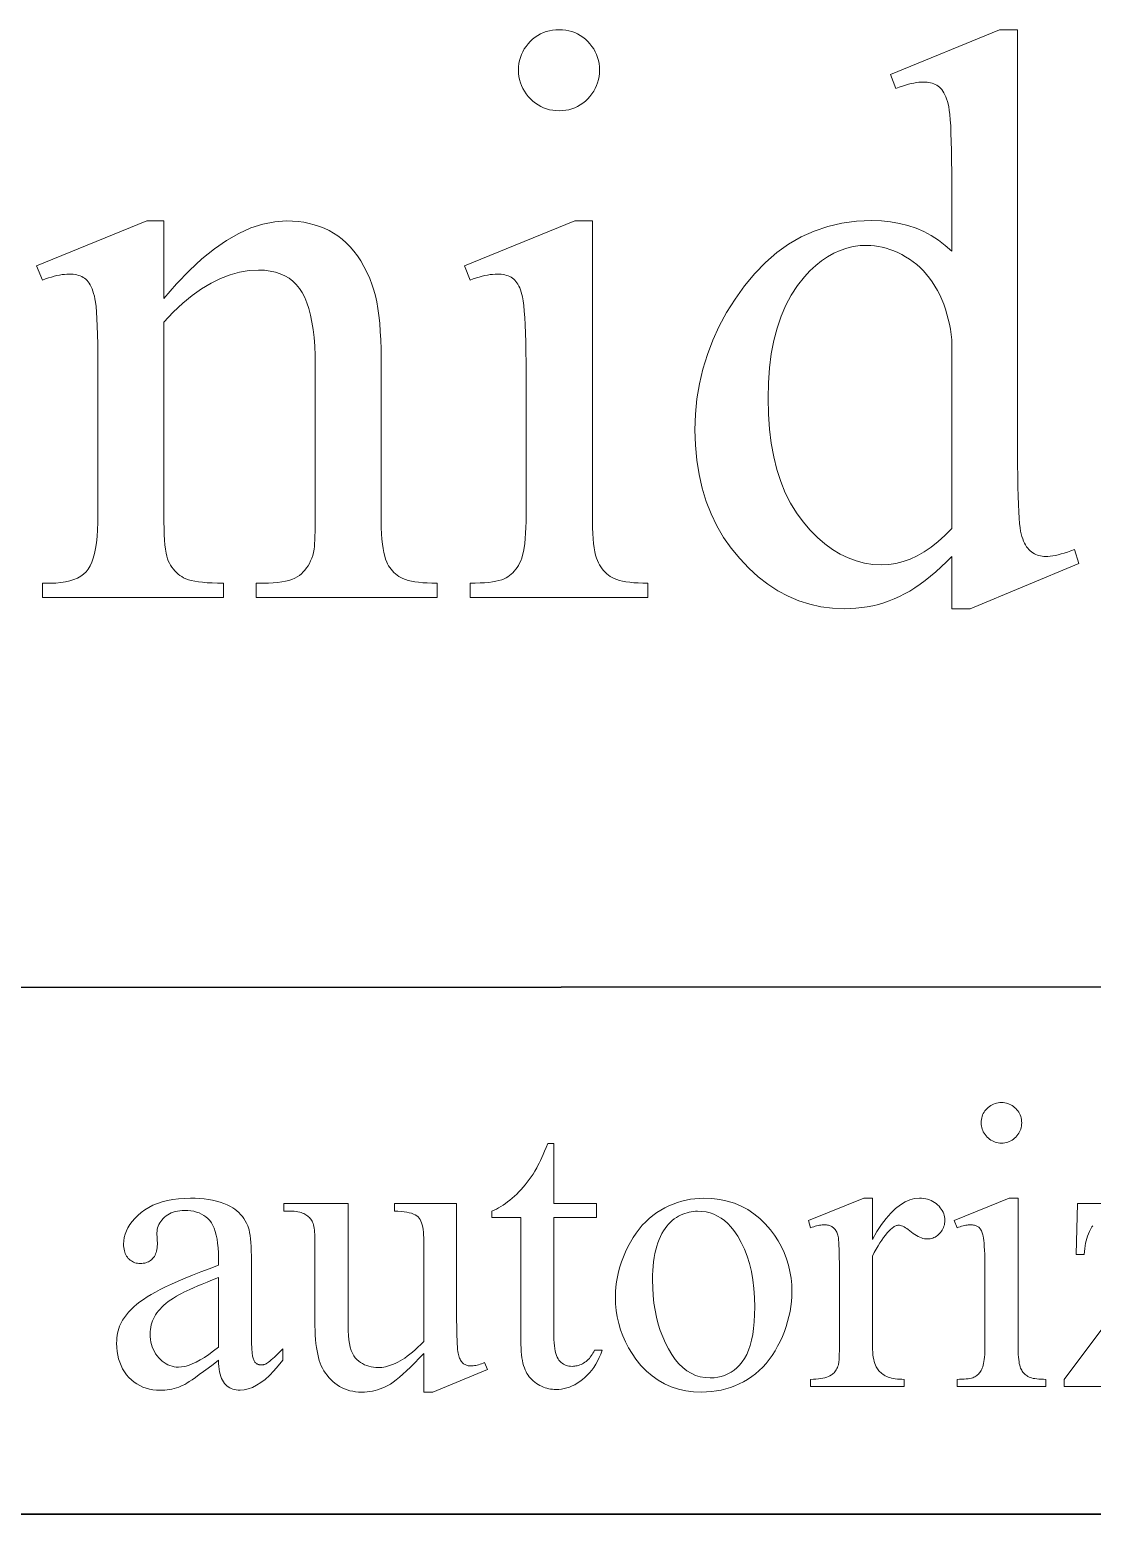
# Model space of a CAD drawing. Extents: x 0 to 297, y 0 to 210.
# Drawn here: x 202.11 to 207.87, y 10 to 18.04 of the extents above; entities that cross this region are included whole.
import ezdxf

# ---------------------------------------------------------------- set-up
doc = ezdxf.new("R2010")
doc.units = 0

msp = doc.modelspace()

# ---------------------------------------------------------------- linework, layer by layer
at = {"color": 7, "lineweight": 35}
for p, q in [((162, 12.832358), (286.882111, 12.899072)), ((10, 10), (287, 10)), ((97, 10), (287, 10))]:
    msp.add_line(p, q, dxfattribs=at)
at = {"color": 7, "lineweight": 13}
for points in [[(204.981293, 18.040915), (204.999191, 18.040276), (205.016556, 18.038363), (205.033371, 18.035172), (205.049652, 18.030706), (205.065384, 18.024963), (205.080582, 18.017944), (205.09523, 18.009649), (205.109344, 18.000078), (205.122925, 17.989231), (205.135956, 17.977108), (205.148071, 17.964077), (205.15892, 17.950504), (205.168488, 17.93639), (205.176788, 17.921738), (205.183807, 17.906542), (205.189545, 17.890806), (205.194016, 17.874531), (205.197205, 17.857714), (205.199127, 17.840355), (205.199753, 17.822458), (205.199127, 17.804548), (205.197205, 17.787159), (205.194016, 17.770287), (205.189545, 17.753937), (205.183807, 17.738102), (205.176788, 17.72279), (205.168488, 17.707994), (205.15892, 17.69372), (205.148071, 17.679962), (205.135956, 17.666725), (205.122925, 17.654398), (205.109344, 17.643366), (205.09523, 17.633633), (205.080582, 17.625198), (205.065384, 17.618059), (205.049652, 17.612221), (205.033371, 17.607677), (205.016556, 17.604433), (204.999191, 17.602486), (204.981293, 17.601837), (204.963394, 17.602486), (204.945999, 17.604433), (204.929123, 17.607677), (204.912781, 17.612221), (204.896942, 17.618059), (204.881638, 17.625198), (204.866837, 17.633633), (204.85257, 17.643366), (204.838806, 17.654398), (204.825562, 17.666725), (204.813232, 17.679962), (204.802216, 17.69372), (204.79248, 17.707994), (204.784042, 17.72279), (204.776901, 17.738102), (204.771057, 17.753937), (204.766525, 17.770287), (204.763275, 17.787159), (204.761322, 17.804548), (204.760681, 17.822458), (204.761322, 17.840355), (204.763229, 17.857714), (204.766418, 17.874531), (204.770889, 17.890806), (204.776627, 17.906542), (204.783646, 17.921738), (204.791946, 17.93639), (204.801514, 17.950504), (204.812363, 17.964077), (204.824493, 17.977108), (204.83754, 17.989231), (204.851181, 18.000078), (204.865402, 18.009649), (204.880203, 18.017944), (204.895599, 18.024963), (204.91156, 18.030706), (204.928131, 18.035172), (204.945267, 18.038363), (204.962997, 18.040276)], [(207.107468, 15.187995), (207.078552, 15.158568), (207.049759, 15.13085), (207.021103, 15.10484), (206.992569, 15.08054), (206.964172, 15.057948), (206.935913, 15.037065), (206.907761, 15.01789), (206.879761, 15.000424), (206.851883, 14.984668), (206.824127, 14.970619), (206.796219, 14.958085), (206.767883, 14.94687), (206.73912, 14.936975), (206.70993, 14.928398), (206.680298, 14.921142), (206.650223, 14.915205), (206.619736, 14.910586), (206.588806, 14.907289), (206.557434, 14.90531), (206.525635, 14.90465), (206.461578, 14.907364), (206.399155, 14.915507), (206.338379, 14.92908), (206.279236, 14.948081), (206.221741, 14.972512), (206.165894, 15.002371), (206.111694, 15.03766), (206.059143, 15.078377), (206.008224, 15.124523), (205.958954, 15.176099), (205.912918, 15.231936), (205.871735, 15.290864), (205.835403, 15.352886), (205.803909, 15.418002), (205.777267, 15.486211), (205.755463, 15.557511), (205.73851, 15.631907), (205.726395, 15.709394), (205.719116, 15.789974), (205.716705, 15.873648), (205.719376, 15.958142), (205.727432, 16.041189), (205.740845, 16.122786), (205.759613, 16.202934), (205.783752, 16.281631), (205.813248, 16.358881), (205.848114, 16.434681), (205.888351, 16.509033), (205.933945, 16.581936), (205.984909, 16.653387), (206.040085, 16.720579), (206.098328, 16.780699), (206.159653, 16.833744), (206.224045, 16.879719), (206.291504, 16.918619), (206.36203, 16.950447), (206.435638, 16.975201), (206.512314, 16.992884), (206.592072, 17.003492), (206.674881, 17.007029), (206.726318, 17.005363), (206.77594, 17.000366), (206.82373, 16.992039), (206.86972, 16.980381), (206.913895, 16.965393), (206.956238, 16.947071), (206.996765, 16.925421), (207.035492, 16.900438), (207.072388, 16.872126), (207.107468, 16.840483), (207.107468, 17.206018), (207.107315, 17.271318), (207.106827, 17.331383), (207.106018, 17.386213), (207.104874, 17.43581), (207.103424, 17.480171), (207.101639, 17.5193), (207.099518, 17.553192), (207.097092, 17.581852), (207.09433, 17.605276), (207.091248, 17.623466), (207.08783, 17.638542), (207.08403, 17.652624), (207.079865, 17.665709), (207.075333, 17.677799), (207.070435, 17.688896), (207.06517, 17.698997), (207.059525, 17.708103), (207.053528, 17.716213), (207.047165, 17.72333), (207.040421, 17.72945), (207.033325, 17.734793), (207.025879, 17.739574), (207.018097, 17.743792), (207.009964, 17.747446), (207.001495, 17.75054), (206.992661, 17.753071), (206.98349, 17.755039), (206.973969, 17.756445), (206.964111, 17.757288), (206.953903, 17.757568), (206.942291, 17.757223), (206.929932, 17.756186), (206.916855, 17.754456), (206.90303, 17.752033), (206.888474, 17.748917), (206.873184, 17.745111), (206.857147, 17.740612), (206.840393, 17.73542), (206.822891, 17.729538), (206.804657, 17.722961), (206.776535, 17.798666), (207.36702, 18.040915), (207.464355, 18.040915), (207.464355, 15.75036), (207.464523, 15.683428), (207.465012, 15.621924), (207.46582, 15.56585), (207.466949, 15.515204), (207.468414, 15.469988), (207.4702, 15.430201), (207.472305, 15.395843), (207.474731, 15.366914), (207.477493, 15.343413), (207.480576, 15.325341), (207.484024, 15.31045), (207.487854, 15.296488), (207.492065, 15.283456), (207.496674, 15.271355), (207.501663, 15.260183), (207.50705, 15.249942), (207.512833, 15.24063), (207.518997, 15.232248), (207.525543, 15.224797), (207.532486, 15.218276), (207.539749, 15.212523), (207.547241, 15.207375), (207.554977, 15.202832), (207.562943, 15.198896), (207.571152, 15.195565), (207.579605, 15.19284), (207.588287, 15.190721), (207.597198, 15.189206), (207.606369, 15.188297), (207.615768, 15.187995), (207.627838, 15.188362), (207.640686, 15.189466), (207.654312, 15.191304), (207.668716, 15.193878), (207.683899, 15.197187), (207.69986, 15.201232), (207.716599, 15.206012), (207.734116, 15.211528), (207.752411, 15.217778), (207.7715, 15.224765), (207.795288, 15.149062), (207.20697, 14.90465), (207.107468, 14.90465)], [(202.839981, 16.585255), (202.909317, 16.664982), (202.977982, 16.736315), (203.046005, 16.799257), (203.113388, 16.853806), (203.180115, 16.899963), (203.246185, 16.937729), (203.311615, 16.9671), (203.376404, 16.988081), (203.440521, 17.000669), (203.504013, 17.004866), (203.535995, 17.004055), (203.567078, 17.001621), (203.59726, 16.997566), (203.626526, 16.991888), (203.654877, 16.984589), (203.682327, 16.975666), (203.708862, 16.965122), (203.734497, 16.952955), (203.759216, 16.939167), (203.783035, 16.923756), (203.805908, 16.906485), (203.82785, 16.887115), (203.848831, 16.865648), (203.868851, 16.842083), (203.887939, 16.81642), (203.906052, 16.788658), (203.923233, 16.758799), (203.939453, 16.726841), (203.954727, 16.692785), (203.96904, 16.656631), (203.978088, 16.629292), (203.986176, 16.599184), (203.993317, 16.566307), (203.999496, 16.530663), (204.00473, 16.492249), (204.009018, 16.451065), (204.012344, 16.407116), (204.014725, 16.360395), (204.016159, 16.310907), (204.016632, 16.258652), (204.016632, 15.412941), (204.016937, 15.376516), (204.017838, 15.342515), (204.019348, 15.310936), (204.021469, 15.28178), (204.0242, 15.255046), (204.027527, 15.230735), (204.031464, 15.208845), (204.036011, 15.189379), (204.041153, 15.172335), (204.046906, 15.157714), (204.051956, 15.147137), (204.057587, 15.137036), (204.063812, 15.127411), (204.070618, 15.118261), (204.078003, 15.109589), (204.085968, 15.101391), (204.094528, 15.093669), (204.103668, 15.086423), (204.113388, 15.079653), (204.123688, 15.073359), (204.135193, 15.067606), (204.148483, 15.062458), (204.163574, 15.057916), (204.18045, 15.053979), (204.199127, 15.050648), (204.219604, 15.047923), (204.241867, 15.045803), (204.26593, 15.044289), (204.291794, 15.043381), (204.319443, 15.043077), (204.319443, 14.965212), (203.33963, 14.965212), (203.33963, 15.043077), (203.380722, 15.043077), (203.407578, 15.0435), (203.43277, 15.044765), (203.456284, 15.046874), (203.478149, 15.049826), (203.498337, 15.053622), (203.516861, 15.058262), (203.533722, 15.063745), (203.54892, 15.070071), (203.562439, 15.077242), (203.57431, 15.085255), (203.585007, 15.09409), (203.595032, 15.103726), (203.604385, 15.114162), (203.613068, 15.1254), (203.621078, 15.137436), (203.628418, 15.150273), (203.635101, 15.163911), (203.641098, 15.178349), (203.646423, 15.193586), (203.651093, 15.209624), (203.65274, 15.217497), (203.654205, 15.228139), (203.655502, 15.241549), (203.656631, 15.257729), (203.657578, 15.276675), (203.658356, 15.298391), (203.658966, 15.322876), (203.659393, 15.350129), (203.659653, 15.380151), (203.659744, 15.412941), (203.659744, 16.224045), (203.659042, 16.276636), (203.656937, 16.326265), (203.653412, 16.372931), (203.648499, 16.416632), (203.642166, 16.457371), (203.63443, 16.495148), (203.625305, 16.529959), (203.614746, 16.56181), (203.602798, 16.590694), (203.589447, 16.616617), (203.574432, 16.639837), (203.55748, 16.660612), (203.538605, 16.678944), (203.517807, 16.69483), (203.495087, 16.708273), (203.470444, 16.719271), (203.443878, 16.727825), (203.415375, 16.733936), (203.384949, 16.737602), (203.3526, 16.738823), (203.301147, 16.736012), (203.249741, 16.727577), (203.198364, 16.713518), (203.147034, 16.693834), (203.095749, 16.668528), (203.04451, 16.637598), (202.993317, 16.601044), (202.942169, 16.558867), (202.891052, 16.511066), (202.839981, 16.457642), (202.839981, 15.412941), (202.840225, 15.374246), (202.840942, 15.338622), (202.842133, 15.306069), (202.843796, 15.276589), (202.845932, 15.250179), (202.848557, 15.226841), (202.851654, 15.206574), (202.855209, 15.189379), (202.859253, 15.175255), (202.863785, 15.164203), (202.870071, 15.151993), (202.876801, 15.140453), (202.883987, 15.129584), (202.891632, 15.119387), (202.899734, 15.109859), (202.908295, 15.101002), (202.917297, 15.092814), (202.926758, 15.085299), (202.936676, 15.078453), (202.947052, 15.072277), (202.95874, 15.06673), (202.972626, 15.061766), (202.988678, 15.057385), (203.006927, 15.05359), (203.027359, 15.050378), (203.049973, 15.04775), (203.074768, 15.045706), (203.101746, 15.044246), (203.13092, 15.043369), (203.162262, 15.043077), (203.162262, 14.965212), (202.182449, 14.965212), (202.182449, 15.043077), (202.225708, 15.043077), (202.255005, 15.043845), (202.282333, 15.046149), (202.307693, 15.049989), (202.331085, 15.055364), (202.352509, 15.062274), (202.371964, 15.07072), (202.389465, 15.080702), (202.404984, 15.092219), (202.418533, 15.105273), (202.430115, 15.119863), (202.440186, 15.136614), (202.449188, 15.156157), (202.457138, 15.178489), (202.46402, 15.203611), (202.469849, 15.231524), (202.474625, 15.262227), (202.478333, 15.29572), (202.480988, 15.332004), (202.482574, 15.371077), (202.483109, 15.412941), (202.483109, 16.14834), (202.482941, 16.216928), (202.482452, 16.279934), (202.481644, 16.33736), (202.480515, 16.389206), (202.47905, 16.435471), (202.477264, 16.476156), (202.475159, 16.511261), (202.472717, 16.540785), (202.469971, 16.564728), (202.466888, 16.583092), (202.46347, 16.598167), (202.459702, 16.612249), (202.455597, 16.625334), (202.451141, 16.637424), (202.446335, 16.648521), (202.441193, 16.658623), (202.435684, 16.667728), (202.429855, 16.675838), (202.42366, 16.682955), (202.41713, 16.689075), (202.410202, 16.694418), (202.402817, 16.6992), (202.394974, 16.703417), (202.386673, 16.707071), (202.37793, 16.710165), (202.368729, 16.712696), (202.35907, 16.714664), (202.348953, 16.71607), (202.338394, 16.716913), (202.327377, 16.717194), (202.315018, 16.716869), (202.3022, 16.715897), (202.288895, 16.714275), (202.275116, 16.712004), (202.260864, 16.709084), (202.246124, 16.705515), (202.230927, 16.701298), (202.21524, 16.69643), (202.199081, 16.690914), (202.182449, 16.68475), (202.150009, 16.762617), (202.746979, 17.004866), (202.839981, 17.004866)], [(205.160828, 17.004866), (205.160828, 15.412941), (205.161102, 15.376982), (205.161911, 15.343511), (205.163254, 15.312526), (205.165146, 15.284029), (205.167587, 15.25802), (205.170563, 15.234498), (205.174072, 15.213464), (205.178131, 15.194916), (205.182724, 15.178857), (205.187866, 15.165284), (205.193527, 15.153269), (205.199707, 15.141881), (205.206421, 15.131121), (205.213638, 15.120987), (205.22139, 15.111481), (205.229645, 15.102602), (205.238434, 15.09435), (205.247726, 15.086726), (205.257553, 15.079729), (205.267883, 15.073359), (205.279358, 15.067606), (205.292587, 15.062458), (205.307571, 15.057916), (205.324295, 15.053979), (205.342789, 15.050648), (205.363022, 15.047923), (205.38501, 15.045803), (205.408737, 15.044289), (205.434235, 15.043381), (205.461472, 15.043077), (205.461472, 14.965212), (204.498962, 14.965212), (204.498962, 15.043077), (204.526993, 15.043359), (204.553131, 15.044203), (204.577347, 15.045609), (204.59967, 15.047577), (204.620087, 15.050107), (204.638611, 15.053201), (204.655212, 15.056856), (204.669922, 15.061073), (204.682724, 15.065853), (204.693634, 15.071196), (204.703369, 15.077188), (204.712708, 15.083914), (204.721634, 15.091376), (204.730133, 15.099574), (204.738235, 15.108507), (204.745926, 15.118176), (204.753204, 15.128579), (204.760071, 15.139718), (204.766525, 15.151592), (204.772583, 15.164203), (204.778122, 15.17837), (204.783081, 15.194916), (204.787476, 15.213842), (204.79126, 15.235147), (204.794479, 15.258831), (204.797104, 15.284895), (204.799149, 15.313337), (204.800613, 15.344159), (204.801483, 15.37736), (204.801773, 15.412941), (204.801773, 16.176458), (204.801575, 16.238644), (204.800995, 16.296286), (204.800018, 16.349386), (204.79866, 16.397943), (204.796906, 16.441959), (204.794769, 16.481434), (204.792236, 16.516365), (204.789322, 16.546755), (204.786011, 16.572601), (204.782303, 16.593906), (204.779114, 16.607328), (204.775558, 16.619905), (204.771667, 16.631639), (204.767426, 16.64253), (204.762848, 16.652576), (204.757904, 16.661779), (204.75264, 16.670139), (204.747009, 16.677656), (204.741043, 16.684328), (204.734726, 16.690157), (204.727997, 16.695295), (204.720795, 16.69989), (204.71312, 16.703947), (204.704956, 16.70746), (204.696335, 16.710436), (204.687225, 16.712868), (204.677643, 16.714762), (204.667587, 16.716112), (204.657059, 16.716925), (204.646042, 16.717194), (204.633667, 16.716869), (204.620789, 16.715897), (204.607376, 16.714275), (204.593445, 16.712004), (204.578995, 16.709084), (204.564026, 16.705515), (204.548538, 16.701298), (204.532532, 16.69643), (204.516006, 16.690914), (204.498962, 16.68475), (204.468689, 16.762617), (205.065659, 17.004866)], [(207.107468, 15.3394), (207.107468, 16.36031), (207.104355, 16.389465), (207.100204, 16.418102), (207.095016, 16.44622), (207.088776, 16.47382), (207.081512, 16.5009), (207.073212, 16.527462), (207.063873, 16.553503), (207.053482, 16.579025), (207.042068, 16.604029), (207.029602, 16.628513), (207.016205, 16.652143), (207.001968, 16.674585), (206.986877, 16.695835), (206.970947, 16.715897), (206.954178, 16.734768), (206.936554, 16.752451), (206.918091, 16.768944), (206.898788, 16.784246), (206.878647, 16.798359), (206.857651, 16.811283), (206.836288, 16.822994), (206.815048, 16.833473), (206.7939, 16.84272), (206.772858, 16.850735), (206.751938, 16.857515), (206.731125, 16.863064), (206.710403, 16.867378), (206.689804, 16.870461), (206.669312, 16.872311), (206.648926, 16.872927), (206.611267, 16.871218), (206.574432, 16.866091), (206.538422, 16.857548), (206.503235, 16.845587), (206.468857, 16.830208), (206.435318, 16.811413), (206.402588, 16.789198), (206.370682, 16.763569), (206.3396, 16.73452), (206.309341, 16.702053), (206.271942, 16.654987), (206.238495, 16.603769), (206.208969, 16.548399), (206.18338, 16.488874), (206.161728, 16.425198), (206.144012, 16.357368), (206.130234, 16.285385), (206.120392, 16.209249), (206.114487, 16.128962), (206.112518, 16.044519), (206.114426, 15.959181), (206.120132, 15.87793), (206.129654, 15.800767), (206.142975, 15.727692), (206.16011, 15.658705), (206.181046, 15.593806), (206.20578, 15.532995), (206.234329, 15.476272), (206.266693, 15.423636), (206.302856, 15.37509), (206.341354, 15.330912), (206.380722, 15.291384), (206.420959, 15.256506), (206.462051, 15.226279), (206.504013, 15.200702), (206.546844, 15.179775), (206.59053, 15.1635), (206.635086, 15.151874), (206.680511, 15.144898), (206.726791, 15.142573), (206.766037, 15.144542), (206.805008, 15.150446), (206.843719, 15.160288), (206.882187, 15.174066), (206.92038, 15.19178), (206.958313, 15.213431), (206.995987, 15.239018), (207.033417, 15.268543), (207.070572, 15.302004)], [(207.377151, 12.229917), (207.386108, 12.229597), (207.394775, 12.228641), (207.403198, 12.227045), (207.411331, 12.224813), (207.419189, 12.221941), (207.426788, 12.218431), (207.434128, 12.214284), (207.441177, 12.209498), (207.447968, 12.204075), (207.454483, 12.198013), (207.460541, 12.191498), (207.465973, 12.184711), (207.470749, 12.177654), (207.474899, 12.170328), (207.478409, 12.16273), (207.481277, 12.154862), (207.483521, 12.146725), (207.485107, 12.138316), (207.486069, 12.129637), (207.486389, 12.120688), (207.486069, 12.111733), (207.485107, 12.103039), (207.483521, 12.094603), (207.481277, 12.086428), (207.478409, 12.07851), (207.474899, 12.070854), (207.470749, 12.063457), (207.465973, 12.056319), (207.460541, 12.04944), (207.454483, 12.042822), (207.447968, 12.036658), (207.441177, 12.031142), (207.434128, 12.026276), (207.426788, 12.022058), (207.419189, 12.018489), (207.411331, 12.01557), (207.403198, 12.013298), (207.394775, 12.011676), (207.386108, 12.010702), (207.377151, 12.010378), (207.368195, 12.010702), (207.359497, 12.011676), (207.351074, 12.013298), (207.342896, 12.01557), (207.334976, 12.018489), (207.327332, 12.022058), (207.319916, 12.026276), (207.31279, 12.031142), (207.305908, 12.036658), (207.299286, 12.042822), (207.293121, 12.04944), (207.287613, 12.056319), (207.282745, 12.063457), (207.278534, 12.070854), (207.274963, 12.07851), (207.272034, 12.086428), (207.26976, 12.094603), (207.268143, 12.103039), (207.267166, 12.111733), (207.266846, 12.120688), (207.267166, 12.129637), (207.268127, 12.138316), (207.269714, 12.146725), (207.271942, 12.154862), (207.274826, 12.16273), (207.278336, 12.170328), (207.282471, 12.177654), (207.287262, 12.184711), (207.292694, 12.191498), (207.298752, 12.198013), (207.305267, 12.204075), (207.312103, 12.209498), (207.319214, 12.214284), (207.326614, 12.218431), (207.334305, 12.221941), (207.342285, 12.224813), (207.350571, 12.227045), (207.359131, 12.228641), (207.367996, 12.229597)], [(204.952499, 12.008215), (204.952499, 11.682693), (205.183929, 11.682693), (205.183929, 11.60699), (204.952499, 11.60699), (204.952499, 10.964596), (204.952774, 10.945973), (204.953598, 10.928604), (204.954987, 10.912491), (204.956909, 10.897632), (204.959396, 10.884027), (204.962433, 10.871675), (204.966003, 10.86058), (204.970154, 10.850739), (204.974838, 10.842152), (204.980072, 10.83482), (204.985748, 10.828449), (204.99173, 10.82275), (204.998032, 10.817721), (205.004639, 10.813363), (205.011566, 10.809675), (205.018814, 10.806658), (205.026367, 10.804311), (205.034241, 10.802635), (205.042419, 10.801629), (205.050903, 10.801293), (205.058029, 10.801516), (205.065094, 10.80218), (205.072128, 10.803289), (205.079117, 10.804841), (205.08606, 10.806836), (205.092957, 10.809275), (205.099823, 10.812157), (205.106628, 10.815483), (205.113403, 10.819252), (205.120117, 10.823464), (205.126678, 10.828109), (205.132935, 10.833176), (205.138885, 10.838664), (205.144531, 10.844574), (205.149872, 10.850906), (205.154907, 10.85766), (205.159637, 10.864836), (205.164078, 10.872433), (205.168213, 10.880452), (205.172043, 10.888893), (205.214218, 10.888893), (205.206329, 10.86822), (205.197815, 10.848598), (205.18869, 10.830023), (205.178909, 10.812498), (205.168518, 10.796021), (205.157501, 10.780595), (205.145859, 10.766216), (205.133575, 10.752887), (205.120682, 10.740607), (205.107147, 10.729376), (205.093262, 10.719205), (205.079285, 10.710104), (205.065231, 10.702074), (205.051086, 10.695115), (205.03685, 10.689226), (205.022537, 10.684408), (205.008133, 10.680661), (204.993637, 10.677984), (204.979065, 10.676378), (204.964386, 10.675843), (204.954468, 10.676119), (204.94458, 10.676947), (204.934738, 10.678325), (204.924942, 10.680256), (204.915192, 10.682737), (204.905472, 10.685771), (204.895813, 10.689356), (204.886185, 10.693493), (204.876602, 10.698181), (204.867065, 10.703421), (204.857788, 10.709174), (204.84903, 10.715404), (204.840759, 10.722109), (204.832977, 10.729289), (204.825699, 10.736946), (204.818909, 10.745079), (204.812637, 10.753688), (204.806854, 10.762772), (204.801559, 10.772332), (204.796768, 10.782368), (204.79245, 10.793199), (204.788589, 10.805143), (204.785187, 10.818203), (204.782227, 10.832376), (204.779724, 10.847662), (204.777695, 10.864062), (204.776093, 10.881577), (204.774963, 10.900205), (204.774292, 10.919948), (204.774048, 10.940804), (204.774048, 11.60699), (204.617249, 11.60699), (204.617249, 11.642678), (204.629166, 11.647766), (204.641144, 11.653515), (204.653168, 11.659922), (204.665253, 11.666989), (204.677399, 11.674717), (204.68959, 11.683104), (204.701843, 11.69215), (204.714142, 11.701857), (204.726501, 11.712222), (204.738907, 11.723248), (204.751205, 11.734814), (204.763245, 11.746802), (204.774994, 11.759212), (204.786499, 11.772043), (204.797714, 11.785297), (204.808655, 11.798972), (204.819336, 11.813069), (204.829742, 11.827588), (204.83989, 11.842528), (204.849762, 11.857891), (204.854935, 11.866791), (204.860489, 11.877054), (204.86644, 11.88868), (204.872772, 11.901669), (204.879501, 11.916019), (204.886612, 11.931734), (204.894119, 11.94881), (204.902008, 11.967249), (204.910309, 11.987051), (204.918976, 12.008215)], [(203.13562, 10.83482), (203.106262, 10.812239), (203.079178, 10.791647), (203.054352, 10.773046), (203.031799, 10.756434), (203.011536, 10.741813), (202.99353, 10.729181), (202.977783, 10.718539), (202.964325, 10.709888), (202.953125, 10.703226), (202.944214, 10.698554), (202.932449, 10.693418), (202.920547, 10.688821), (202.908478, 10.684765), (202.896271, 10.681251), (202.883911, 10.678276), (202.871399, 10.675843), (202.858734, 10.67395), (202.845917, 10.672599), (202.832947, 10.671787), (202.819839, 10.671517), (202.799652, 10.67222), (202.780182, 10.674329), (202.761459, 10.677844), (202.743439, 10.682765), (202.726151, 10.689091), (202.709595, 10.696824), (202.693756, 10.705962), (202.67865, 10.716507), (202.664246, 10.728456), (202.650589, 10.741813), (202.637955, 10.756315), (202.626648, 10.771705), (202.616669, 10.787981), (202.608017, 10.805143), (202.600708, 10.823194), (202.594727, 10.84213), (202.590057, 10.861954), (202.586731, 10.882664), (202.584747, 10.904261), (202.584076, 10.926744), (202.584412, 10.941041), (202.585373, 10.954949), (202.587006, 10.968468), (202.589264, 10.981597), (202.592194, 10.994336), (202.595764, 11.006687), (202.599976, 11.018648), (202.604843, 11.030219), (202.610352, 11.041402), (202.616516, 11.052195), (202.626038, 11.066816), (202.636871, 11.081264), (202.649017, 11.09554), (202.66246, 11.109643), (202.677216, 11.123572), (202.693283, 11.137328), (202.710663, 11.150911), (202.72934, 11.164322), (202.749329, 11.177559), (202.77063, 11.190623), (202.794037, 11.203882), (202.820358, 11.217703), (202.849579, 11.232087), (202.881714, 11.247033), (202.916763, 11.262541), (202.954712, 11.278612), (202.995575, 11.295245), (203.039352, 11.31244), (203.086029, 11.330198), (203.13562, 11.348518), (203.13562, 11.387451), (203.135162, 11.416153), (203.133743, 11.442995), (203.131393, 11.467978), (203.128098, 11.491099), (203.123871, 11.512361), (203.118683, 11.531762), (203.112579, 11.549304), (203.105515, 11.564985), (203.097519, 11.578806), (203.088593, 11.590768), (203.078751, 11.601247), (203.068054, 11.610623), (203.056519, 11.618896), (203.044113, 11.626066), (203.030853, 11.632133), (203.016754, 11.637097), (203.001801, 11.640959), (202.985977, 11.643716), (202.969299, 11.64537), (202.951782, 11.645923), (202.938431, 11.645555), (202.925644, 11.644451), (202.913422, 11.642613), (202.901764, 11.640039), (202.890671, 11.63673), (202.880142, 11.632686), (202.870178, 11.627905), (202.860764, 11.62239), (202.851913, 11.616138), (202.843628, 11.609153), (202.835815, 11.60169), (202.828842, 11.594012), (202.822678, 11.586117), (202.817322, 11.578006), (202.812805, 11.569678), (202.809113, 11.561135), (202.806244, 11.552375), (202.804169, 11.543399), (202.802948, 11.534206), (202.802536, 11.524797), (202.804703, 11.462072), (202.804443, 11.45235), (202.80368, 11.443082), (202.802414, 11.434268), (202.800629, 11.425908), (202.79834, 11.418002), (202.795547, 11.410551), (202.792236, 11.403554), (202.788437, 11.397011), (202.784119, 11.390923), (202.779282, 11.385288), (202.774048, 11.380151), (202.768494, 11.375555), (202.762619, 11.371499), (202.756439, 11.367985), (202.749939, 11.36501), (202.743134, 11.362577), (202.736023, 11.360684), (202.728577, 11.359333), (202.720825, 11.358521), (202.712769, 11.358252), (202.70491, 11.358532), (202.697357, 11.359376), (202.690079, 11.360782), (202.68309, 11.36275), (202.676407, 11.365281), (202.670013, 11.368374), (202.66391, 11.372029), (202.658096, 11.376247), (202.652573, 11.381027), (202.647339, 11.38637), (202.642517, 11.392199), (202.638199, 11.398438), (202.634384, 11.405089), (202.631073, 11.412151), (202.628281, 11.419624), (202.625992, 11.427508), (202.624207, 11.435803), (202.622955, 11.44451), (202.622177, 11.453627), (202.621933, 11.463154), (202.622879, 11.481604), (202.625732, 11.499751), (202.630493, 11.517595), (202.637146, 11.535136), (202.645721, 11.552375), (202.656189, 11.569311), (202.668564, 11.585944), (202.682831, 11.602274), (202.69902, 11.618301), (202.717102, 11.634027), (202.736908, 11.648821), (202.75824, 11.662058), (202.781113, 11.673738), (202.805527, 11.683861), (202.831467, 11.692426), (202.858948, 11.699433), (202.887955, 11.704885), (202.918518, 11.708777), (202.950592, 11.711113), (202.984222, 11.711892), (203.010132, 11.711449), (203.035095, 11.710118), (203.059097, 11.707901), (203.082153, 11.704798), (203.104263, 11.700808), (203.125412, 11.69593), (203.145615, 11.690166), (203.164871, 11.683515), (203.183167, 11.675977), (203.200516, 11.667552), (203.212936, 11.660468), (203.224701, 11.652628), (203.235779, 11.64403), (203.246201, 11.634675), (203.255936, 11.624563), (203.265015, 11.613694), (203.273422, 11.602069), (203.281158, 11.589686), (203.288208, 11.576546), (203.294601, 11.562649), (203.298309, 11.552375), (203.301605, 11.540154), (203.304535, 11.525988), (203.307068, 11.509873), (203.309204, 11.491813), (203.310959, 11.471806), (203.312317, 11.449852), (203.313293, 11.425951), (203.313873, 11.400105), (203.314072, 11.372311), (203.314072, 11.035973), (203.314117, 11.008736), (203.314285, 10.983695), (203.31456, 10.960849), (203.314941, 10.940198), (203.31543, 10.921742), (203.31601, 10.905482), (203.316711, 10.891418), (203.317535, 10.879549), (203.318451, 10.869875), (203.319473, 10.862397), (203.320633, 10.856227), (203.32193, 10.850479), (203.323364, 10.845153), (203.324921, 10.840248), (203.326645, 10.835766), (203.328491, 10.831705), (203.33049, 10.828066), (203.332626, 10.824848), (203.3349, 10.822053), (203.337326, 10.819679), (203.339844, 10.817624), (203.342438, 10.815785), (203.345123, 10.814163), (203.34787, 10.812757), (203.350708, 10.811567), (203.353607, 10.810595), (203.356598, 10.809837), (203.35965, 10.809297), (203.362778, 10.808972), (203.365982, 10.808864), (203.3694, 10.80894), (203.372726, 10.809167), (203.375977, 10.809546), (203.379135, 10.810076), (203.382202, 10.810757), (203.385193, 10.811589), (203.388092, 10.812573), (203.3909, 10.813709), (203.393616, 10.814996), (203.396271, 10.816434), (203.40123, 10.819755), (203.407043, 10.824091), (203.413681, 10.829445), (203.421173, 10.835814), (203.42952, 10.843201), (203.43869, 10.851604), (203.44873, 10.861023), (203.459595, 10.87146), (203.471313, 10.882913), (203.483856, 10.895382), (203.483856, 10.83482), (203.459747, 10.803997), (203.435852, 10.77642), (203.412155, 10.752087), (203.388687, 10.730998), (203.365448, 10.713154), (203.342407, 10.698554), (203.31958, 10.687199), (203.296982, 10.679088), (203.274597, 10.674221), (203.252426, 10.672599), (203.242035, 10.672966), (203.232086, 10.674069), (203.22258, 10.675908), (203.213501, 10.678482), (203.204834, 10.681791), (203.196625, 10.685836), (203.188843, 10.690616), (203.181488, 10.696132), (203.174561, 10.702382), (203.168076, 10.709369), (203.162109, 10.717242), (203.156738, 10.726153), (203.151978, 10.736103), (203.147827, 10.74709), (203.144287, 10.759116), (203.141342, 10.772181), (203.139008, 10.786283), (203.137268, 10.801424), (203.136139, 10.817602)], [(204.425827, 11.682693), (204.425827, 11.082477), (204.425903, 11.049421), (204.426147, 11.019037), (204.426544, 10.991324), (204.427124, 10.966283), (204.427856, 10.943913), (204.428741, 10.924213), (204.429794, 10.907186), (204.431015, 10.89283), (204.432388, 10.881145), (204.433929, 10.87213), (204.435654, 10.864684), (204.437561, 10.857703), (204.439667, 10.851188), (204.441986, 10.845137), (204.444473, 10.839551), (204.447174, 10.83443), (204.450058, 10.829774), (204.45314, 10.825583), (204.456421, 10.821858), (204.459885, 10.818598), (204.463516, 10.815721), (204.46727, 10.813147), (204.47113, 10.810876), (204.475113, 10.808908), (204.479218, 10.807241), (204.483444, 10.80588), (204.487793, 10.804819), (204.492249, 10.804062), (204.496826, 10.803608), (204.501526, 10.803456), (204.508316, 10.80364), (204.515289, 10.804193), (204.522415, 10.805111), (204.529724, 10.806398), (204.537216, 10.808053), (204.544861, 10.810076), (204.552704, 10.812466), (204.560699, 10.815223), (204.568878, 10.818349), (204.577225, 10.821842), (204.592377, 10.78399), (204.296051, 10.661784), (204.247375, 10.661784), (204.247375, 10.87159), (204.222458, 10.844932), (204.198761, 10.820328), (204.17627, 10.797779), (204.154968, 10.777286), (204.134903, 10.758846), (204.116043, 10.742462), (204.098389, 10.728132), (204.081955, 10.715858), (204.066727, 10.705638), (204.052719, 10.697473), (204.03923, 10.690692), (204.025589, 10.684625), (204.01181, 10.679272), (203.997864, 10.674632), (203.983765, 10.670706), (203.969528, 10.667494), (203.955139, 10.664996), (203.940582, 10.663212), (203.925888, 10.662141), (203.911041, 10.661784), (203.894608, 10.662266), (203.878616, 10.663709), (203.863068, 10.666116), (203.847961, 10.669484), (203.833313, 10.673816), (203.819092, 10.67911), (203.805328, 10.685366), (203.791992, 10.692584), (203.779114, 10.700766), (203.766663, 10.709909), (203.754822, 10.71981), (203.743713, 10.730263), (203.733368, 10.741267), (203.723755, 10.752822), (203.71489, 10.76493), (203.706772, 10.777588), (203.699402, 10.790798), (203.69278, 10.80456), (203.686905, 10.818873), (203.681763, 10.833738), (203.677246, 10.849505), (203.673203, 10.866529), (203.669647, 10.884805), (203.66655, 10.904336), (203.663925, 10.925122), (203.661789, 10.947163), (203.660126, 10.970457), (203.658936, 10.995007), (203.658218, 11.020811), (203.657974, 11.047869), (203.657974, 11.490191), (203.657822, 11.503818), (203.657379, 11.516579), (203.656616, 11.528475), (203.655548, 11.539506), (203.65419, 11.549671), (203.652527, 11.558972), (203.650558, 11.567408), (203.648285, 11.574978), (203.645721, 11.581683), (203.642838, 11.587523), (203.639664, 11.592806), (203.6362, 11.59784), (203.632446, 11.602626), (203.628387, 11.607162), (203.624054, 11.61145), (203.619415, 11.61549), (203.614487, 11.619281), (203.609268, 11.622822), (203.60376, 11.626116), (203.597961, 11.62916), (203.591522, 11.631923), (203.584137, 11.634373), (203.575775, 11.636508), (203.566467, 11.63833), (203.556183, 11.639839), (203.544952, 11.641034), (203.532745, 11.641915), (203.519562, 11.642484), (203.505432, 11.642737), (203.490356, 11.642678), (203.490356, 11.682693), (203.837494, 11.682693), (203.837494, 11.019751), (203.837982, 10.993017), (203.839432, 10.968186), (203.841827, 10.945259), (203.8452, 10.924235), (203.849533, 10.905115), (203.854828, 10.887897), (203.861084, 10.872584), (203.868301, 10.859174), (203.876495, 10.847668), (203.88562, 10.838064), (203.895447, 10.829844), (203.90567, 10.822491), (203.916306, 10.816002), (203.927322, 10.810378), (203.938751, 10.805619), (203.950577, 10.801726), (203.962799, 10.798698), (203.975433, 10.796535), (203.988464, 10.795238), (204.001892, 10.794805), (204.011307, 10.795097), (204.020981, 10.795973), (204.030914, 10.797433), (204.041077, 10.799477), (204.051498, 10.802105), (204.062164, 10.805317), (204.07309, 10.809113), (204.084259, 10.813493), (204.095673, 10.818457), (204.10733, 10.824005), (204.119339, 10.830375), (204.13179, 10.837804), (204.144684, 10.846293), (204.15802, 10.855844), (204.171814, 10.866452), (204.186035, 10.878121), (204.200714, 10.89085), (204.21582, 10.904639), (204.231384, 10.919488), (204.247375, 10.935396), (204.247375, 11.496679), (204.24707, 11.513004), (204.246155, 11.528236), (204.244598, 11.542377), (204.242447, 11.555425), (204.23967, 11.567381), (204.236282, 11.578244), (204.232269, 11.588015), (204.227661, 11.596694), (204.222412, 11.60428), (204.216553, 11.610775), (204.209732, 11.616447), (204.201569, 11.621568), (204.192078, 11.626137), (204.181259, 11.630155), (204.169113, 11.633621), (204.155624, 11.636536), (204.140808, 11.638898), (204.12468, 11.64071), (204.107208, 11.64197), (204.088409, 11.642678), (204.088409, 11.682693)], [(205.764679, 11.711892), (205.808792, 11.710183), (205.85112, 11.705057), (205.891663, 11.696514), (205.93045, 11.684552), (205.967468, 11.669174), (206.002686, 11.650378), (206.036148, 11.628164), (206.067841, 11.602533), (206.097748, 11.573485), (206.125885, 11.541019), (206.147873, 11.511388), (206.167557, 11.48089), (206.184906, 11.449528), (206.199951, 11.417299), (206.212677, 11.384207), (206.223099, 11.350248), (206.231201, 11.315425), (206.236984, 11.279737), (206.240448, 11.243183), (206.241608, 11.205764), (206.240967, 11.179127), (206.239059, 11.152426), (206.23587, 11.125659), (206.2314, 11.098828), (206.225662, 11.071932), (206.218643, 11.044971), (206.210342, 11.017944), (206.200775, 10.990854), (206.189926, 10.963698), (206.177811, 10.936478), (206.164566, 10.909895), (206.15036, 10.884653), (206.135193, 10.860753), (206.119064, 10.838194), (206.101959, 10.816975), (206.083908, 10.797097), (206.064896, 10.778562), (206.044922, 10.761366), (206.023972, 10.745511), (206.002075, 10.730998), (205.979431, 10.717848), (205.956268, 10.706081), (205.932617, 10.695699), (205.908447, 10.686701), (205.883789, 10.679088), (205.858597, 10.672858), (205.832916, 10.668014), (205.806702, 10.664553), (205.779999, 10.662477), (205.752792, 10.661784), (205.708923, 10.663568), (205.666916, 10.668921), (205.62674, 10.677844), (205.588409, 10.690335), (205.55191, 10.706395), (205.517242, 10.726024), (205.484421, 10.749221), (205.45343, 10.775988), (205.424286, 10.806323), (205.396988, 10.840227), (205.375824, 10.870659), (205.356888, 10.901827), (205.340179, 10.933731), (205.325684, 10.96637), (205.313446, 10.999743), (205.303406, 11.033854), (205.295624, 11.068698), (205.290039, 11.104279), (205.286713, 11.140594), (205.285583, 11.177646), (205.28627, 11.204883), (205.2883, 11.232087), (205.291672, 11.259258), (205.296402, 11.286398), (205.30249, 11.313505), (205.309921, 11.34058), (205.31871, 11.367622), (205.328857, 11.394632), (205.340332, 11.421609), (205.35318, 11.448554), (205.367126, 11.47478), (205.381927, 11.499599), (205.397583, 11.523013), (205.414093, 11.545021), (205.431458, 11.565623), (205.449677, 11.58482), (205.46875, 11.60261), (205.488678, 11.618994), (205.50946, 11.633972), (205.531082, 11.647545), (205.553284, 11.659771), (205.575729, 11.67071), (205.59845, 11.680362), (205.621414, 11.688727), (205.644638, 11.695806), (205.668121, 11.701596), (205.691879, 11.7061), (205.715881, 11.709318), (205.740158, 11.711248)], [(206.677444, 11.711892), (206.677444, 11.489109), (206.702377, 11.531438), (206.727448, 11.569311), (206.752655, 11.602729), (206.777985, 11.63169), (206.803436, 11.656197), (206.829025, 11.676247), (206.854736, 11.691842), (206.880585, 11.702981), (206.906555, 11.709664), (206.932678, 11.711892), (206.944366, 11.71153), (206.955643, 11.710443), (206.966507, 11.708632), (206.976974, 11.706096), (206.987015, 11.702835), (206.996643, 11.69885), (207.005875, 11.694139), (207.014694, 11.688705), (207.023102, 11.682547), (207.031082, 11.675663), (207.038483, 11.668303), (207.045105, 11.660717), (207.050934, 11.652904), (207.056, 11.644862), (207.060287, 11.636595), (207.063782, 11.628099), (207.066513, 11.619378), (207.068451, 11.610429), (207.069626, 11.601253), (207.070023, 11.591849), (207.069733, 11.583543), (207.068893, 11.575497), (207.06749, 11.567711), (207.065521, 11.560184), (207.062988, 11.552916), (207.059891, 11.545908), (207.056244, 11.53916), (207.052017, 11.532671), (207.047241, 11.526442), (207.041901, 11.520472), (207.036163, 11.514924), (207.030212, 11.50996), (207.024048, 11.50558), (207.01767, 11.501784), (207.011078, 11.498572), (207.004272, 11.495944), (206.997238, 11.4939), (206.98999, 11.49244), (206.982529, 11.491564), (206.974854, 11.491272), (206.967194, 11.491645), (206.959335, 11.492764), (206.951309, 11.49463), (206.9431, 11.497242), (206.934692, 11.5006), (206.926117, 11.504704), (206.917358, 11.509554), (206.908401, 11.515151), (206.899261, 11.521494), (206.889954, 11.528583), (206.880783, 11.535672), (206.872101, 11.542015), (206.863922, 11.547611), (206.856216, 11.552462), (206.848999, 11.556566), (206.842255, 11.559924), (206.836014, 11.562535), (206.830261, 11.564402), (206.824982, 11.56552), (206.82019, 11.565893), (206.816269, 11.565678), (206.812286, 11.565028), (206.808228, 11.563947), (206.804108, 11.562433), (206.799927, 11.560486), (206.79567, 11.558107), (206.791351, 11.555295), (206.786972, 11.552051), (206.782532, 11.548374), (206.778015, 11.544264), (206.76825, 11.534823), (206.758423, 11.524236), (206.748535, 11.512502), (206.738571, 11.499621), (206.728546, 11.485595), (206.71846, 11.470421), (206.708298, 11.454102), (206.698074, 11.436636), (206.68779, 11.418024), (206.677444, 11.398266), (206.677444, 10.9235), (206.677643, 10.907462), (206.678268, 10.892224), (206.679291, 10.877787), (206.680725, 10.864149), (206.682587, 10.851312), (206.684845, 10.839275), (206.687515, 10.828038), (206.690598, 10.817602), (206.694092, 10.807966), (206.697998, 10.79913), (206.701019, 10.793388), (206.704483, 10.78784), (206.708374, 10.782487), (206.712708, 10.777328), (206.717468, 10.772365), (206.722656, 10.767595), (206.728271, 10.763021), (206.734329, 10.75864), (206.740814, 10.754456), (206.747742, 10.750464), (206.755188, 10.746766), (206.763275, 10.743457), (206.771973, 10.740537), (206.781311, 10.738007), (206.79126, 10.735865), (206.801849, 10.734113), (206.81308, 10.73275), (206.824921, 10.731777), (206.837387, 10.731193), (206.850479, 10.730998), (206.850479, 10.692065), (206.343262, 10.692065), (206.343262, 10.730998), (206.358017, 10.731236), (206.371994, 10.73195), (206.385193, 10.733139), (206.397598, 10.734805), (206.409241, 10.736946), (206.420105, 10.739563), (206.430176, 10.742657), (206.439484, 10.746225), (206.447998, 10.75027), (206.45575, 10.75479), (206.460999, 10.758457), (206.465912, 10.762534), (206.470505, 10.767022), (206.474777, 10.771921), (206.478729, 10.777231), (206.482346, 10.782952), (206.485641, 10.789084), (206.488617, 10.795627), (206.491272, 10.802581), (206.493591, 10.809945), (206.494629, 10.814304), (206.495544, 10.820024), (206.496353, 10.827108), (206.497055, 10.835555), (206.49765, 10.845364), (206.498138, 10.856535), (206.49852, 10.869069), (206.498779, 10.882966), (206.498947, 10.898226), (206.498993, 10.914848), (206.498993, 11.29877), (206.498932, 11.331977), (206.498718, 11.362383), (206.498367, 11.389987), (206.497879, 11.41479), (206.497253, 11.436793), (206.496475, 11.455995), (206.49556, 11.472395), (206.494507, 11.485994), (206.493317, 11.496793), (206.491974, 11.50479), (206.490448, 11.511209), (206.488678, 11.517271), (206.486679, 11.522976), (206.484436, 11.528323), (206.481964, 11.533315), (206.479248, 11.537949), (206.476303, 11.542226), (206.473114, 11.546146), (206.469681, 11.549709), (206.466019, 11.552916), (206.462143, 11.555793), (206.458084, 11.558367), (206.453827, 11.560637), (206.449402, 11.562606), (206.444794, 11.564271), (206.440002, 11.565634), (206.435013, 11.566694), (206.429855, 11.567451), (206.4245, 11.567905), (206.418976, 11.568056), (206.41217, 11.567894), (206.405212, 11.567408), (206.398071, 11.566597), (206.390778, 11.565461), (206.383286, 11.564001), (206.375626, 11.562217), (206.367798, 11.560108), (206.359802, 11.557674), (206.351624, 11.554916), (206.343262, 11.551834), (206.332458, 11.590768), (206.632019, 11.711892)], [(207.466919, 11.711892), (207.466919, 10.91593), (207.467056, 10.89795), (207.467468, 10.881214), (207.46814, 10.865723), (207.469086, 10.851474), (207.470306, 10.83847), (207.471786, 10.826709), (207.473541, 10.816191), (207.475571, 10.806917), (207.477875, 10.798887), (207.480438, 10.792101), (207.483276, 10.786094), (207.486359, 10.780399), (207.489716, 10.77502), (207.493332, 10.769953), (207.497192, 10.7652), (207.501328, 10.76076), (207.505722, 10.756635), (207.510376, 10.752822), (207.515289, 10.749324), (207.520447, 10.746139), (207.526184, 10.743262), (207.532806, 10.740688), (207.540283, 10.738417), (207.548645, 10.736449), (207.557892, 10.734783), (207.568024, 10.73342), (207.57901, 10.732361), (207.590881, 10.731604), (207.603622, 10.73115), (207.617249, 10.730998), (207.617249, 10.692065), (207.135986, 10.692065), (207.135986, 10.730998), (207.150009, 10.731139), (207.163071, 10.731561), (207.175171, 10.732264), (207.18634, 10.733248), (207.196548, 10.734513), (207.205811, 10.736059), (207.214111, 10.737887), (207.221466, 10.739996), (207.227875, 10.742386), (207.233322, 10.745057), (207.23819, 10.748053), (207.242859, 10.751416), (207.247314, 10.755147), (207.251572, 10.759246), (207.25563, 10.763713), (207.259476, 10.768547), (207.263107, 10.773748), (207.266541, 10.779318), (207.269775, 10.785255), (207.272797, 10.79156), (207.275574, 10.798644), (207.278046, 10.806917), (207.280243, 10.816381), (207.282135, 10.827033), (207.283752, 10.838875), (207.285065, 10.851907), (207.286072, 10.866128), (207.286804, 10.881539), (207.287247, 10.89814), (207.287399, 10.91593), (207.287399, 11.297688), (207.287292, 11.328781), (207.287003, 11.357602), (207.286514, 11.384152), (207.285828, 11.408431), (207.284958, 11.430439), (207.28389, 11.450176), (207.282623, 11.467642), (207.281158, 11.482837), (207.27951, 11.49576), (207.277664, 11.506413), (207.276062, 11.513124), (207.274292, 11.519412), (207.272339, 11.525279), (207.270218, 11.530725), (207.267929, 11.535748), (207.265457, 11.540349), (207.262817, 11.544529), (207.26001, 11.548287), (207.257019, 11.551623), (207.253876, 11.554538), (207.250504, 11.557107), (207.246902, 11.559404), (207.243073, 11.561433), (207.238983, 11.56319), (207.23468, 11.564677), (207.230118, 11.565893), (207.225327, 11.56684), (207.220306, 11.567515), (207.215027, 11.567922), (207.209534, 11.568056), (207.203339, 11.567894), (207.196899, 11.567408), (207.190186, 11.566597), (207.183228, 11.565461), (207.175995, 11.564001), (207.168518, 11.562217), (207.160782, 11.560108), (207.152771, 11.557674), (207.144501, 11.554916), (207.135986, 11.551834), (207.12085, 11.590768), (207.419342, 11.711892)], [(205.731155, 11.641597), (205.719696, 11.641256), (205.708206, 11.640234), (205.696716, 11.638531), (205.685211, 11.636146), (205.673706, 11.63308), (205.662186, 11.629333), (205.65065, 11.624904), (205.639099, 11.619794), (205.627548, 11.614003), (205.615982, 11.607531), (205.60463, 11.600204), (205.593719, 11.591849), (205.583267, 11.582467), (205.573242, 11.572058), (205.56366, 11.560621), (205.554535, 11.548158), (205.545837, 11.534666), (205.537598, 11.520147), (205.529785, 11.504601), (205.52243, 11.488028), (205.515656, 11.470454), (205.509583, 11.451906), (205.504242, 11.432386), (205.499588, 11.411892), (205.495667, 11.390425), (205.492462, 11.367985), (205.48996, 11.34457), (205.488174, 11.320184), (205.487091, 11.294823), (205.48674, 11.268489), (205.48761, 11.225825), (205.490189, 11.184351), (205.494476, 11.144066), (205.500504, 11.104971), (205.50824, 11.067065), (205.5177, 11.03035), (205.52887, 10.994823), (205.541779, 10.960486), (205.556381, 10.92734), (205.572723, 10.895382), (205.590469, 10.865587), (205.609299, 10.838929), (205.629227, 10.815407), (205.650238, 10.795021), (205.672348, 10.777772), (205.695557, 10.763659), (205.719849, 10.752682), (205.745239, 10.744841), (205.771713, 10.740136), (205.799286, 10.738568), (205.819901, 10.739433), (205.839783, 10.742029), (205.858917, 10.746355), (205.877335, 10.752411), (205.895004, 10.760198), (205.911942, 10.769715), (205.928131, 10.780962), (205.943604, 10.79394), (205.958328, 10.808648), (205.972321, 10.825087), (205.98526, 10.843634), (205.996857, 10.864668), (206.00708, 10.88819), (206.01593, 10.914199), (206.023422, 10.942696), (206.029556, 10.97368), (206.034332, 11.007152), (206.037735, 11.043111), (206.03978, 11.081557), (206.040466, 11.122491), (206.039322, 11.174142), (206.035919, 11.223543), (206.030243, 11.270696), (206.022293, 11.315598), (206.01207, 11.358252), (205.999573, 11.398655), (205.984818, 11.43681), (205.967789, 11.472714), (205.948486, 11.50637), (205.92691, 11.537775), (205.911133, 11.557502), (205.894501, 11.575151), (205.877045, 11.590724), (205.858734, 11.604221), (205.839569, 11.615642), (205.81958, 11.624985), (205.798737, 11.632253), (205.777054, 11.637444), (205.754532, 11.640558)], [(203.13562, 10.905115), (203.13562, 11.282548), (203.104126, 11.269949), (203.074936, 11.258107), (203.048065, 11.247022), (203.023499, 11.236694), (203.001251, 11.227123), (202.981323, 11.218309), (202.963715, 11.210252), (202.948395, 11.202952), (202.935425, 11.196409), (202.924744, 11.190623), (202.908142, 11.181063), (202.892517, 11.171416), (202.877853, 11.161683), (202.864182, 11.151863), (202.851471, 11.141957), (202.839737, 11.131965), (202.828979, 11.121885), (202.819183, 11.111719), (202.810379, 11.101467), (202.802536, 11.091128), (202.795547, 11.080648), (202.789307, 11.069974), (202.783783, 11.059106), (202.778992, 11.048042), (202.774963, 11.036784), (202.771652, 11.025331), (202.769073, 11.013683), (202.767242, 11.001842), (202.766129, 10.989805), (202.765762, 10.977573), (202.766235, 10.962265), (202.767624, 10.947487), (202.769958, 10.933239), (202.773209, 10.91952), (202.77739, 10.906332), (202.782501, 10.893673), (202.788544, 10.881544), (202.795532, 10.869946), (202.803436, 10.858877), (202.812271, 10.848338), (202.821716, 10.838577), (202.831421, 10.829844), (202.841431, 10.822139), (202.851715, 10.815461), (202.862289, 10.809811), (202.873138, 10.805187), (202.884262, 10.801591), (202.895676, 10.799023), (202.907364, 10.797482), (202.919342, 10.796968), (202.936295, 10.798049), (202.954285, 10.801293), (202.973328, 10.806701), (202.993393, 10.814271), (203.014496, 10.824005), (203.036652, 10.835901), (203.059845, 10.84996), (203.084061, 10.866182), (203.109329, 10.884567)]]:
    msp.add_lwpolyline(points, close=True, dxfattribs=at)
for points in [[(207.871811, 11.562622), (207.867096, 11.556269), (207.86264, 11.549428), (207.858414, 11.542101), (207.852814, 11.531027), (207.847717, 11.519434), (207.84314, 11.507321), (207.83902, 11.49469), (207.835434, 11.481539), (207.832321, 11.467869), (207.829712, 11.45368), (207.827606, 11.438972), (207.826004, 11.423745), (207.82489, 11.407999), (207.781631, 11.407999), (207.788116, 11.682693), (208.618683, 11.682693)], [(208.589478, 10.692065), (207.715652, 10.692065), (207.715652, 10.730998), (208.373199, 11.60699)]]:
    msp.add_lwpolyline(points, dxfattribs=at)

doc.saveas('drawing.dxf')
